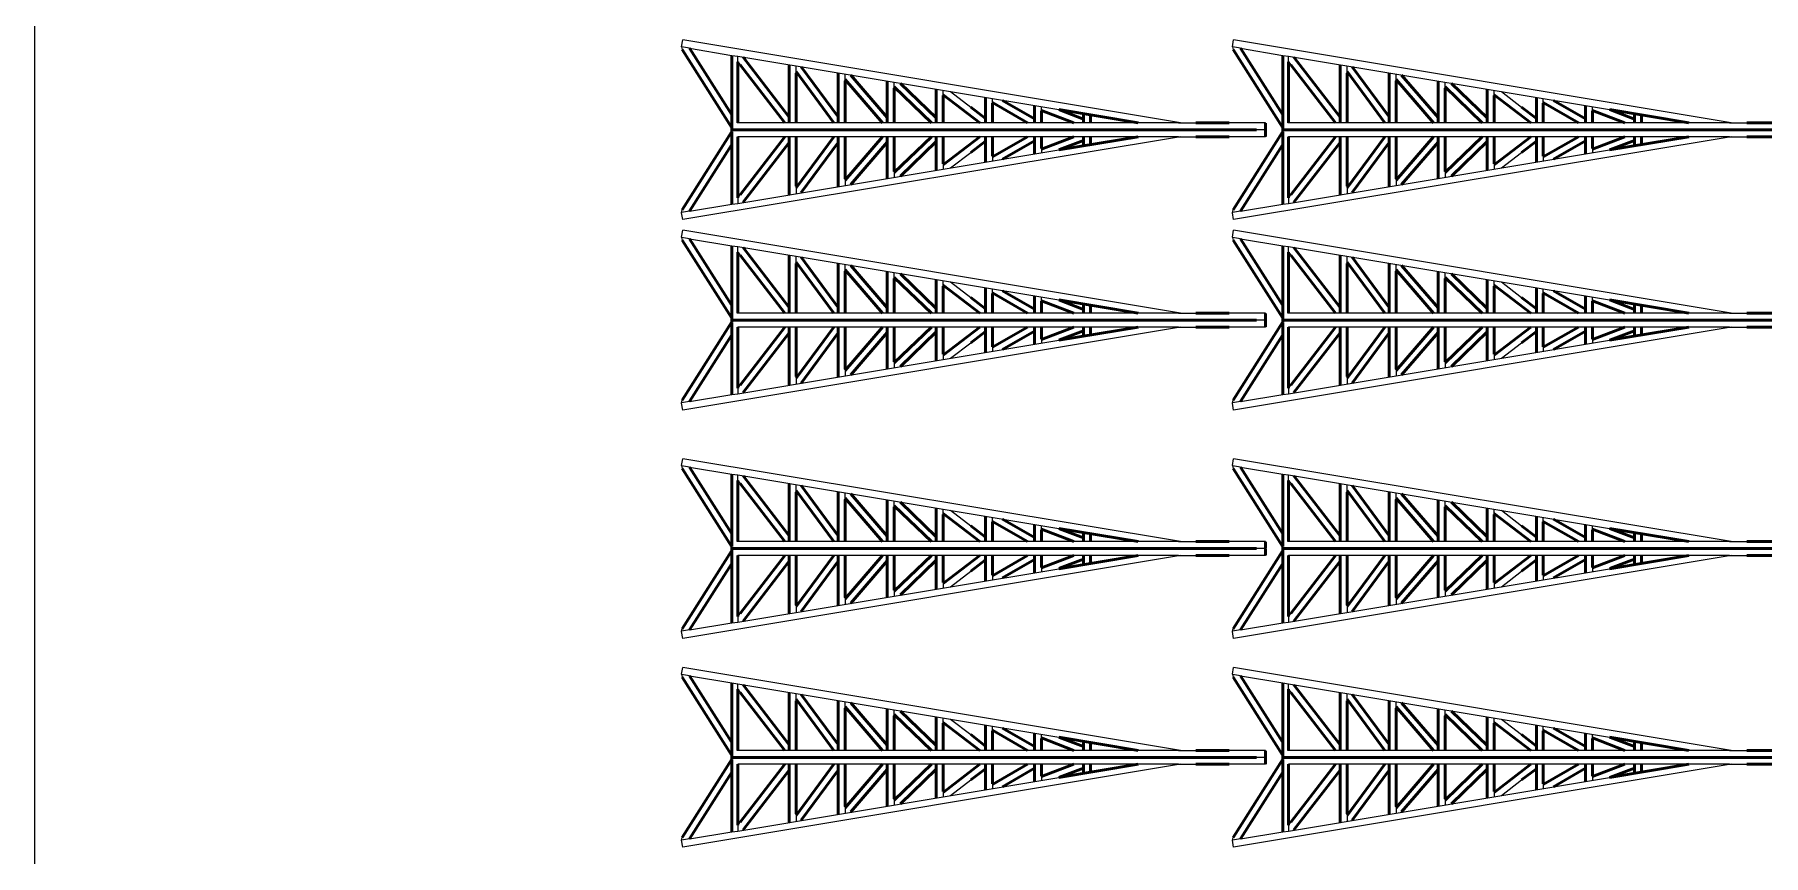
# Model space of a CAD drawing. Header units: centimetres. Extents: x 101 to 201, y 97 to 167.
# Drawn here: x 100.86 to 117.9, y 124.61 to 132.7 of the extents above; entities that cross this region are included whole.
import ezdxf

# ---------------------------------------------------------------- set-up
doc = ezdxf.new("R2010")
doc.units = ezdxf.units.CM
for name, color, linetype in [('corte', 1, 'Continuous'), ('grabado', 5, 'Continuous'), ('modulos alternativos', 10, 'Continuous')]:
    doc.layers.add(name, color=color, linetype=linetype)

msp = doc.modelspace()

# ---------------------------------------------------------------- linework, layer by layer
at = {"layer": 'corte'}
for p, q in [((107.234, 132.585), (107.246, 132.652)), ((107.235, 132.583), (107.235, 132.583)), ((107.235, 132.583), (107.241, 132.556)), ((112.15, 131.835), (107.246, 132.652)), ((112.663, 132.585), (112.675, 132.652)), ((112.664, 132.583), (112.664, 132.583)), ((112.664, 132.583), (112.67, 132.556)), ((117.579, 131.835), (112.675, 132.652)), ((112.15, 131.698), (107.246, 130.88)), ((107.731, 131.784), (107.731, 131.79)), ((107.731, 131.748), (107.731, 131.743)), ((109.216, 131.835), (109.205, 131.835)), ((109.216, 131.698), (109.205, 131.698)), ((109.33, 131.835), (109.327, 131.835)), ((109.33, 131.698), (109.327, 131.698)), ((112.133, 131.835), (112.302, 131.835)), ((112.133, 131.698), (112.302, 131.698)), ((112.988, 131.835), (112.631, 131.835)), ((112.988, 131.698), (112.631, 131.698)), ((117.579, 131.698), (112.675, 130.88)), ((112.988, 131.766), (112.9, 131.766)), ((112.988, 131.832), (112.988, 131.835)), ((112.988, 131.769), (112.988, 131.764)), ((112.988, 131.701), (112.988, 131.698)), ((113.16, 131.784), (113.16, 131.79)), ((113.16, 131.748), (113.16, 131.743)), ((114.645, 131.835), (114.634, 131.835)), ((114.645, 131.698), (114.634, 131.698)), ((114.759, 131.835), (114.756, 131.835)), ((114.759, 131.698), (114.756, 131.698)), ((117.562, 131.835), (117.731, 131.835)), ((117.562, 131.698), (117.731, 131.698)), ((107.246, 130.88), (107.234, 130.948)), ((107.235, 130.95), (107.241, 130.977)), ((107.235, 130.95), (107.235, 130.95)), ((112.675, 130.88), (112.663, 130.948)), ((112.664, 130.95), (112.67, 130.977)), ((112.664, 130.95), (112.664, 130.95)), ((107.234, 130.707), (107.246, 130.775)), ((107.235, 130.705), (107.235, 130.705)), ((107.235, 130.705), (107.241, 130.679)), ((112.15, 129.958), (107.246, 130.775)), ((112.663, 130.707), (112.675, 130.775)), ((112.664, 130.705), (112.664, 130.705)), ((112.664, 130.705), (112.67, 130.679)), ((117.579, 129.958), (112.675, 130.775)), ((112.15, 129.821), (107.246, 129.003)), ((107.731, 129.907), (107.731, 129.912)), ((107.731, 129.871), (107.731, 129.866)), ((109.216, 129.958), (109.205, 129.958)), ((109.216, 129.821), (109.205, 129.821)), ((109.33, 129.958), (109.327, 129.958)), ((109.33, 129.821), (109.327, 129.821)), ((112.133, 129.958), (112.302, 129.958)), ((112.133, 129.821), (112.302, 129.821)), ((112.988, 129.958), (112.631, 129.958)), ((112.988, 129.821), (112.631, 129.821)), ((117.579, 129.821), (112.675, 129.003)), ((112.988, 129.889), (112.9, 129.889)), ((112.988, 129.955), (112.988, 129.958)), ((112.988, 129.892), (112.988, 129.886)), ((112.988, 129.823), (112.988, 129.821)), ((113.16, 129.907), (113.16, 129.912)), ((113.16, 129.871), (113.16, 129.866)), ((114.645, 129.958), (114.634, 129.958)), ((114.645, 129.821), (114.634, 129.821)), ((114.759, 129.958), (114.756, 129.958)), ((114.759, 129.821), (114.756, 129.821)), ((117.562, 129.958), (117.731, 129.958)), ((117.562, 129.821), (117.731, 129.821)), ((107.234, 129.071), (107.241, 129.099)), ((107.246, 129.003), (107.234, 129.071)), ((107.235, 129.073), (107.235, 129.073)), ((112.663, 129.071), (112.67, 129.099)), ((112.675, 129.003), (112.663, 129.071)), ((112.664, 129.073), (112.664, 129.073)), ((107.234, 128.455), (107.246, 128.523)), ((107.234, 128.455), (107.241, 128.427)), ((112.15, 127.706), (107.246, 128.523)), ((112.663, 128.455), (112.675, 128.523)), ((112.663, 128.455), (112.67, 128.427)), ((117.579, 127.706), (112.675, 128.523)), ((107.235, 128.453), (107.235, 128.453)), ((112.664, 128.453), (112.664, 128.453)), ((107.731, 127.655), (107.731, 127.66)), ((107.731, 127.619), (107.731, 127.614)), ((109.216, 127.706), (109.205, 127.706)), ((109.33, 127.706), (109.327, 127.706)), ((112.133, 127.706), (112.302, 127.706)), ((112.988, 127.706), (112.631, 127.706)), ((112.988, 127.637), (112.9, 127.637)), ((112.988, 127.703), (112.988, 127.706)), ((112.988, 127.64), (112.988, 127.634)), ((113.16, 127.655), (113.16, 127.66)), ((113.16, 127.619), (113.16, 127.614)), ((114.645, 127.706), (114.634, 127.706)), ((114.759, 127.706), (114.756, 127.706)), ((117.562, 127.706), (117.731, 127.706)), ((112.15, 127.569), (107.246, 126.751)), ((109.216, 127.569), (109.205, 127.569)), ((109.33, 127.569), (109.327, 127.569)), ((112.133, 127.569), (112.302, 127.569)), ((112.988, 127.569), (112.631, 127.569)), ((117.579, 127.569), (112.675, 126.751)), ((112.988, 127.571), (112.988, 127.569)), ((114.645, 127.569), (114.634, 127.569)), ((114.759, 127.569), (114.756, 127.569)), ((117.562, 127.569), (117.731, 127.569)), ((107.246, 126.751), (107.234, 126.819)), ((107.235, 126.821), (107.241, 126.847)), ((107.235, 126.821), (107.235, 126.821)), ((112.675, 126.751), (112.663, 126.819)), ((112.664, 126.821), (112.67, 126.847)), ((112.664, 126.821), (112.664, 126.821)), ((107.234, 126.397), (107.246, 126.464)), ((112.15, 125.647), (107.246, 126.464)), ((112.663, 126.397), (112.675, 126.464)), ((117.579, 125.647), (112.675, 126.464)), ((107.234, 126.397), (107.241, 126.368)), ((107.235, 126.395), (107.235, 126.394)), ((112.663, 126.397), (112.67, 126.368)), ((112.664, 126.395), (112.664, 126.394)), ((107.731, 125.596), (107.731, 125.601)), ((107.731, 125.56), (107.731, 125.555)), ((109.216, 125.647), (109.205, 125.647)), ((109.33, 125.647), (109.327, 125.647)), ((112.133, 125.647), (112.302, 125.647)), ((112.988, 125.647), (112.631, 125.647)), ((112.988, 125.578), (112.9, 125.578)), ((112.988, 125.644), (112.988, 125.647)), ((112.988, 125.581), (112.988, 125.575)), ((113.16, 125.596), (113.16, 125.601)), ((113.16, 125.56), (113.16, 125.555)), ((114.645, 125.647), (114.634, 125.647)), ((114.759, 125.647), (114.756, 125.647)), ((117.562, 125.647), (117.731, 125.647)), ((112.15, 125.51), (107.246, 124.692)), ((109.216, 125.51), (109.205, 125.51)), ((109.33, 125.51), (109.327, 125.51)), ((112.133, 125.51), (112.302, 125.51)), ((112.988, 125.51), (112.631, 125.51)), ((117.579, 125.51), (112.675, 124.692)), ((112.988, 125.512), (112.988, 125.51)), ((114.645, 125.51), (114.634, 125.51)), ((114.759, 125.51), (114.756, 125.51)), ((117.562, 125.51), (117.731, 125.51)), ((107.246, 124.692), (107.234, 124.76)), ((107.235, 124.762), (107.241, 124.788)), ((107.235, 124.762), (107.235, 124.762)), ((112.675, 124.692), (112.663, 124.76)), ((112.664, 124.762), (112.67, 124.788)), ((112.664, 124.762), (112.664, 124.762))]:
    msp.add_line(p, q, dxfattribs=at)
at = {"layer": 'corte', "lineweight": 50}
for p, q in [((107.241, 132.556), (107.731, 131.784)), ((112.67, 132.556), (113.16, 131.784)), ((107.241, 130.977), (107.731, 131.748)), ((107.731, 131.784), (107.731, 131.748)), ((107.731, 131.766), (112.9, 131.766)), ((112.302, 131.835), (112.631, 131.835)), ((112.302, 131.698), (112.631, 131.698)), ((112.67, 130.977), (113.16, 131.748)), ((112.988, 131.832), (112.988, 131.769)), ((112.988, 131.701), (112.988, 131.764)), ((113.16, 131.784), (113.16, 131.748)), ((113.16, 131.766), (118.329, 131.766)), ((117.731, 131.835), (118.06, 131.835)), ((117.731, 131.698), (118.06, 131.698)), ((107.241, 130.679), (107.731, 129.907)), ((112.67, 130.679), (113.16, 129.907)), ((107.241, 129.099), (107.731, 129.871)), ((107.731, 129.907), (107.731, 129.871)), ((107.731, 129.889), (112.9, 129.889)), ((112.302, 129.958), (112.631, 129.958)), ((112.302, 129.821), (112.631, 129.821)), ((112.67, 129.099), (113.16, 129.871)), ((112.988, 129.823), (112.988, 129.955)), ((113.16, 129.907), (113.16, 129.871)), ((113.16, 129.889), (118.329, 129.889)), ((117.731, 129.958), (118.06, 129.958)), ((117.731, 129.821), (118.06, 129.821)), ((107.241, 128.427), (107.731, 127.655)), ((112.67, 128.427), (113.16, 127.655)), ((107.241, 126.847), (107.731, 127.619)), ((107.731, 127.655), (107.731, 127.619)), ((107.731, 127.637), (112.9, 127.637)), ((112.302, 127.706), (112.631, 127.706)), ((112.67, 126.847), (113.16, 127.619)), ((112.988, 127.703), (112.988, 127.64)), ((112.988, 127.571), (112.988, 127.634)), ((113.16, 127.655), (113.16, 127.619)), ((113.16, 127.637), (118.329, 127.637)), ((117.731, 127.706), (118.06, 127.706)), ((112.302, 127.569), (112.631, 127.569)), ((117.731, 127.569), (118.06, 127.569)), ((107.241, 126.368), (107.731, 125.596)), ((112.67, 126.368), (113.16, 125.596)), ((107.241, 124.788), (107.731, 125.56)), ((107.731, 125.596), (107.731, 125.56)), ((107.731, 125.578), (112.9, 125.578)), ((112.302, 125.647), (112.631, 125.647)), ((112.67, 124.788), (113.16, 125.56)), ((112.988, 125.512), (112.988, 125.644)), ((113.16, 125.596), (113.16, 125.56)), ((113.16, 125.578), (118.329, 125.578)), ((117.731, 125.647), (118.06, 125.647)), ((112.302, 125.51), (112.631, 125.51)), ((117.731, 125.51), (118.06, 125.51))]:
    msp.add_line(p, q, dxfattribs=at)
at = {"layer": 'grabado'}
for p, q in [((107.314, 132.57), (107.235, 132.583)), ((107.314, 132.57), (107.731, 132.5)), ((112.743, 132.57), (112.664, 132.583)), ((112.743, 132.57), (113.16, 132.5)), ((107.731, 132.5), (107.788, 132.492)), ((107.788, 132.437), (107.788, 132.492)), ((107.788, 132.492), (110.951, 131.965)), ((107.788, 132.437), (107.811, 132.407)), ((107.838, 132.484), (107.84, 132.482)), ((108.294, 132.406), (108.294, 132.408)), ((108.363, 132.323), (108.363, 132.397)), ((108.412, 132.388), (108.413, 132.386)), ((113.16, 132.5), (113.217, 132.492)), ((113.217, 132.437), (113.217, 132.492)), ((113.217, 132.492), (116.38, 131.965)), ((113.217, 132.437), (113.24, 132.407)), ((113.267, 132.484), (113.269, 132.482)), ((113.723, 132.406), (113.723, 132.408)), ((113.792, 132.323), (113.792, 132.397)), ((113.841, 132.388), (113.842, 132.386)), ((108.778, 132.325), (108.778, 132.327)), ((108.847, 132.25), (108.847, 132.316)), ((108.899, 132.307), (108.901, 132.305)), ((109.262, 132.245), (109.262, 132.247)), ((109.33, 132.177), (109.33, 132.235)), ((109.39, 132.225), (109.392, 132.223)), ((114.207, 132.325), (114.207, 132.327)), ((114.276, 132.25), (114.276, 132.316)), ((114.328, 132.307), (114.33, 132.305)), ((114.691, 132.245), (114.691, 132.247)), ((114.759, 132.177), (114.759, 132.235)), ((114.819, 132.225), (114.821, 132.223)), ((109.745, 132.164), (109.745, 132.166)), ((109.814, 132.103), (109.814, 132.155)), ((109.885, 132.143), (110.084, 131.99)), ((110.229, 132.084), (110.229, 132.086)), ((110.297, 132.028), (110.297, 132.074)), ((110.394, 132.058), (110.398, 132.055)), ((115.174, 132.164), (115.174, 132.166)), ((115.243, 132.103), (115.243, 132.155)), ((115.314, 132.143), (115.513, 131.99)), ((115.658, 132.084), (115.658, 132.086)), ((115.726, 132.028), (115.726, 132.074)), ((115.823, 132.058), (115.827, 132.055)), ((110.712, 132.003), (110.712, 132.005)), ((110.781, 131.952), (110.781, 131.994)), ((110.951, 131.965), (110.96, 131.962)), ((116.141, 132.003), (116.141, 132.005)), ((116.21, 131.952), (116.21, 131.994)), ((116.38, 131.965), (116.389, 131.962)), ((107.788, 131.832), (107.788, 131.835)), ((109.205, 131.835), (107.788, 131.835)), ((107.788, 131.701), (107.788, 131.698)), ((109.205, 131.698), (107.788, 131.698)), ((112.133, 131.835), (109.216, 131.835)), ((112.133, 131.698), (109.216, 131.698)), ((113.217, 131.832), (113.217, 131.835)), ((114.634, 131.835), (113.217, 131.835)), ((113.217, 131.701), (113.217, 131.698)), ((114.634, 131.698), (113.217, 131.698)), ((117.562, 131.835), (114.645, 131.835)), ((117.562, 131.698), (114.645, 131.698)), ((107.788, 131.04), (110.951, 131.567)), ((109.885, 131.39), (110.084, 131.543)), ((110.712, 131.53), (110.712, 131.528)), ((110.781, 131.58), (110.781, 131.539)), ((110.951, 131.567), (110.96, 131.571)), ((113.217, 131.04), (116.38, 131.567)), ((115.314, 131.39), (115.513, 131.543)), ((116.141, 131.53), (116.141, 131.528)), ((116.21, 131.58), (116.21, 131.539)), ((116.38, 131.567), (116.389, 131.571)), ((109.33, 131.356), (109.33, 131.297)), ((109.745, 131.368), (109.745, 131.366)), ((109.814, 131.43), (109.814, 131.378)), ((110.229, 131.449), (110.229, 131.447)), ((110.297, 131.505), (110.297, 131.459)), ((110.394, 131.475), (110.398, 131.477)), ((114.759, 131.356), (114.759, 131.297)), ((115.174, 131.368), (115.174, 131.366)), ((115.243, 131.43), (115.243, 131.378)), ((115.658, 131.449), (115.658, 131.447)), ((115.726, 131.505), (115.726, 131.459)), ((115.823, 131.475), (115.827, 131.477)), ((108.363, 131.209), (108.363, 131.136)), ((108.778, 131.207), (108.778, 131.205)), ((108.847, 131.282), (108.847, 131.217)), ((108.899, 131.226), (108.901, 131.228)), ((109.262, 131.288), (109.262, 131.286)), ((109.39, 131.307), (109.392, 131.31)), ((113.792, 131.209), (113.792, 131.136)), ((114.207, 131.207), (114.207, 131.205)), ((114.276, 131.282), (114.276, 131.217)), ((114.328, 131.226), (114.33, 131.228)), ((114.691, 131.288), (114.691, 131.286)), ((114.819, 131.307), (114.821, 131.31)), ((107.314, 130.963), (107.731, 131.033)), ((107.731, 131.033), (107.788, 131.04)), ((107.788, 131.096), (107.811, 131.126)), ((107.788, 131.096), (107.788, 131.04)), ((107.838, 131.049), (107.84, 131.051)), ((108.294, 131.127), (108.294, 131.125)), ((108.412, 131.144), (108.413, 131.146)), ((112.743, 130.963), (113.16, 131.033)), ((113.16, 131.033), (113.217, 131.04)), ((113.217, 131.096), (113.24, 131.126)), ((113.217, 131.096), (113.217, 131.04)), ((113.267, 131.049), (113.269, 131.051)), ((113.723, 131.127), (113.723, 131.125)), ((113.841, 131.144), (113.842, 131.146)), ((107.314, 130.963), (107.235, 130.95)), ((112.743, 130.963), (112.664, 130.95)), ((107.314, 130.692), (107.235, 130.705)), ((107.314, 130.692), (107.731, 130.623)), ((112.743, 130.692), (112.664, 130.705)), ((112.743, 130.692), (113.16, 130.623)), ((107.731, 130.623), (107.788, 130.615)), ((107.788, 130.559), (107.788, 130.615)), ((107.788, 130.615), (110.951, 130.088)), ((107.788, 130.559), (107.811, 130.53)), ((107.838, 130.607), (107.84, 130.605)), ((108.294, 130.529), (108.294, 130.531)), ((108.363, 130.446), (108.363, 130.519)), ((108.412, 130.511), (108.413, 130.509)), ((113.16, 130.623), (113.217, 130.615)), ((113.217, 130.559), (113.217, 130.615)), ((113.217, 130.615), (116.38, 130.088)), ((113.217, 130.559), (113.24, 130.53)), ((113.267, 130.607), (113.269, 130.605)), ((113.723, 130.529), (113.723, 130.531)), ((113.792, 130.446), (113.792, 130.519)), ((113.841, 130.511), (113.842, 130.509)), ((108.778, 130.448), (108.778, 130.45)), ((108.847, 130.373), (108.847, 130.439)), ((108.899, 130.43), (108.901, 130.428)), ((109.262, 130.368), (109.262, 130.37)), ((109.33, 130.299), (109.33, 130.358)), ((109.39, 130.348), (109.392, 130.346)), ((114.207, 130.448), (114.207, 130.45)), ((114.276, 130.373), (114.276, 130.439)), ((114.328, 130.43), (114.33, 130.428)), ((114.691, 130.368), (114.691, 130.37)), ((114.759, 130.299), (114.759, 130.358)), ((114.819, 130.348), (114.821, 130.346)), ((109.745, 130.287), (109.745, 130.289)), ((109.814, 130.225), (109.814, 130.278)), ((109.885, 130.266), (110.084, 130.113)), ((110.229, 130.206), (110.229, 130.208)), ((110.297, 130.151), (110.297, 130.197)), ((110.394, 130.181), (110.398, 130.178)), ((115.174, 130.287), (115.174, 130.289)), ((115.243, 130.225), (115.243, 130.278)), ((115.314, 130.266), (115.513, 130.113)), ((115.658, 130.206), (115.658, 130.208)), ((115.726, 130.151), (115.726, 130.197)), ((115.823, 130.181), (115.827, 130.178)), ((110.712, 130.126), (110.712, 130.128)), ((110.781, 130.075), (110.781, 130.116)), ((110.951, 130.088), (110.96, 130.085)), ((116.141, 130.126), (116.141, 130.128)), ((116.21, 130.075), (116.21, 130.116)), ((116.38, 130.088), (116.389, 130.085)), ((107.788, 129.955), (107.788, 129.958)), ((109.205, 129.958), (107.788, 129.958)), ((107.788, 129.823), (107.788, 129.821)), ((109.205, 129.821), (107.788, 129.821)), ((112.133, 129.958), (109.216, 129.958)), ((112.133, 129.821), (109.216, 129.821)), ((113.217, 129.955), (113.217, 129.958)), ((114.634, 129.958), (113.217, 129.958)), ((113.217, 129.823), (113.217, 129.821)), ((114.634, 129.821), (113.217, 129.821)), ((117.562, 129.958), (114.645, 129.958)), ((117.562, 129.821), (114.645, 129.821)), ((107.788, 129.163), (110.951, 129.69)), ((109.885, 129.513), (110.084, 129.665)), ((110.712, 129.652), (110.712, 129.65)), ((110.781, 129.703), (110.781, 129.662)), ((110.951, 129.69), (110.96, 129.694)), ((113.217, 129.163), (116.38, 129.69)), ((115.314, 129.513), (115.513, 129.665)), ((116.141, 129.652), (116.141, 129.65)), ((116.21, 129.703), (116.21, 129.662)), ((116.38, 129.69), (116.389, 129.694)), ((109.33, 129.479), (109.33, 129.42)), ((109.745, 129.491), (109.745, 129.489)), ((109.814, 129.553), (109.814, 129.501)), ((110.229, 129.572), (110.229, 129.57)), ((110.297, 129.627), (110.297, 129.581)), ((110.394, 129.597), (110.398, 129.6)), ((114.759, 129.479), (114.759, 129.42)), ((115.174, 129.491), (115.174, 129.489)), ((115.243, 129.553), (115.243, 129.501)), ((115.658, 129.572), (115.658, 129.57)), ((115.726, 129.627), (115.726, 129.581)), ((115.823, 129.597), (115.827, 129.6)), ((108.363, 129.332), (108.363, 129.259)), ((108.778, 129.33), (108.778, 129.328)), ((108.847, 129.405), (108.847, 129.339)), ((108.899, 129.348), (108.901, 129.351)), ((109.262, 129.411), (109.262, 129.409)), ((109.39, 129.43), (109.392, 129.432)), ((113.792, 129.332), (113.792, 129.259)), ((114.207, 129.33), (114.207, 129.328)), ((114.276, 129.405), (114.276, 129.339)), ((114.328, 129.348), (114.33, 129.351)), ((114.691, 129.411), (114.691, 129.409)), ((114.819, 129.43), (114.821, 129.432)), ((107.314, 129.086), (107.731, 129.155)), ((107.731, 129.155), (107.788, 129.163)), ((107.788, 129.219), (107.811, 129.248)), ((107.788, 129.219), (107.788, 129.163)), ((107.838, 129.171), (107.84, 129.174)), ((108.294, 129.249), (108.294, 129.247)), ((108.412, 129.267), (108.413, 129.269)), ((112.743, 129.086), (113.16, 129.155)), ((113.16, 129.155), (113.217, 129.163)), ((113.217, 129.219), (113.24, 129.248)), ((113.217, 129.219), (113.217, 129.163)), ((113.267, 129.171), (113.269, 129.174)), ((113.723, 129.249), (113.723, 129.247)), ((113.841, 129.267), (113.842, 129.269)), ((107.314, 129.086), (107.235, 129.073)), ((112.743, 129.086), (112.664, 129.073)), ((107.314, 128.44), (107.235, 128.453)), ((107.314, 128.44), (107.731, 128.371)), ((107.731, 128.371), (107.788, 128.363)), ((107.788, 128.307), (107.788, 128.363)), ((107.788, 128.363), (110.951, 127.836)), ((107.788, 128.307), (107.811, 128.278)), ((107.838, 128.355), (107.84, 128.353)), ((112.743, 128.44), (112.664, 128.453)), ((112.743, 128.44), (113.16, 128.371)), ((113.16, 128.371), (113.217, 128.363)), ((113.217, 128.307), (113.217, 128.363)), ((113.217, 128.363), (116.38, 127.836)), ((113.217, 128.307), (113.24, 128.278)), ((113.267, 128.355), (113.269, 128.353)), ((108.294, 128.277), (108.294, 128.279)), ((108.363, 128.194), (108.363, 128.267)), ((108.412, 128.259), (108.413, 128.257)), ((108.778, 128.196), (108.778, 128.198)), ((108.847, 128.121), (108.847, 128.187)), ((108.899, 128.178), (108.901, 128.176)), ((109.262, 128.116), (109.262, 128.118)), ((113.723, 128.277), (113.723, 128.279)), ((113.792, 128.194), (113.792, 128.267)), ((113.841, 128.259), (113.842, 128.257)), ((114.207, 128.196), (114.207, 128.198)), ((114.276, 128.121), (114.276, 128.187)), ((114.328, 128.178), (114.33, 128.176)), ((114.691, 128.116), (114.691, 128.118)), ((109.33, 128.047), (109.33, 128.106)), ((109.39, 128.096), (109.392, 128.094)), ((109.745, 128.035), (109.745, 128.037)), ((109.814, 127.973), (109.814, 128.025)), ((109.885, 128.014), (110.084, 127.861)), ((110.229, 127.954), (110.229, 127.956)), ((110.297, 127.899), (110.297, 127.945)), ((114.759, 128.047), (114.759, 128.106)), ((114.819, 128.096), (114.821, 128.094)), ((115.174, 128.035), (115.174, 128.037)), ((115.243, 127.973), (115.243, 128.025)), ((115.314, 128.014), (115.513, 127.861)), ((115.658, 127.954), (115.658, 127.956)), ((115.726, 127.899), (115.726, 127.945)), ((110.394, 127.929), (110.398, 127.926)), ((110.712, 127.874), (110.712, 127.876)), ((110.781, 127.823), (110.781, 127.864)), ((110.951, 127.836), (110.96, 127.833)), ((115.823, 127.929), (115.827, 127.926)), ((116.141, 127.874), (116.141, 127.876)), ((116.21, 127.823), (116.21, 127.864)), ((116.38, 127.836), (116.389, 127.833)), ((107.788, 127.703), (107.788, 127.706)), ((109.205, 127.706), (107.788, 127.706)), ((112.133, 127.706), (109.216, 127.706)), ((113.217, 127.703), (113.217, 127.706)), ((114.634, 127.706), (113.217, 127.706)), ((117.562, 127.706), (114.645, 127.706)), ((107.788, 127.571), (107.788, 127.569)), ((109.205, 127.569), (107.788, 127.569)), ((107.788, 126.911), (110.951, 127.438)), ((112.133, 127.569), (109.216, 127.569)), ((110.781, 127.451), (110.781, 127.41)), ((110.951, 127.438), (110.96, 127.442)), ((113.217, 127.571), (113.217, 127.569)), ((114.634, 127.569), (113.217, 127.569)), ((113.217, 126.911), (116.38, 127.438)), ((117.562, 127.569), (114.645, 127.569)), ((116.21, 127.451), (116.21, 127.41)), ((116.38, 127.438), (116.389, 127.442)), ((109.814, 127.301), (109.814, 127.249)), ((109.885, 127.261), (110.084, 127.413)), ((110.229, 127.32), (110.229, 127.318)), ((110.297, 127.375), (110.297, 127.329)), ((110.394, 127.345), (110.398, 127.348)), ((110.712, 127.4), (110.712, 127.398)), ((115.243, 127.301), (115.243, 127.249)), ((115.314, 127.261), (115.513, 127.413)), ((115.658, 127.32), (115.658, 127.318)), ((115.726, 127.375), (115.726, 127.329)), ((115.823, 127.345), (115.827, 127.348)), ((116.141, 127.4), (116.141, 127.398)), ((108.847, 127.153), (108.847, 127.087)), ((108.899, 127.096), (108.901, 127.099)), ((109.262, 127.159), (109.262, 127.157)), ((109.33, 127.227), (109.33, 127.168)), ((109.39, 127.178), (109.392, 127.18)), ((109.745, 127.239), (109.745, 127.237)), ((114.276, 127.153), (114.276, 127.087)), ((114.328, 127.096), (114.33, 127.099)), ((114.691, 127.159), (114.691, 127.157)), ((114.759, 127.227), (114.759, 127.168)), ((114.819, 127.178), (114.821, 127.18)), ((115.174, 127.239), (115.174, 127.237)), ((107.788, 126.967), (107.811, 126.996)), ((107.788, 126.967), (107.788, 126.911)), ((108.294, 126.997), (108.294, 126.995)), ((108.363, 127.08), (108.363, 127.007)), ((108.412, 127.015), (108.413, 127.017)), ((108.778, 127.078), (108.778, 127.076)), ((113.217, 126.967), (113.24, 126.996)), ((113.217, 126.967), (113.217, 126.911)), ((113.723, 126.997), (113.723, 126.995)), ((113.792, 127.08), (113.792, 127.007)), ((113.841, 127.015), (113.842, 127.017)), ((114.207, 127.078), (114.207, 127.076)), ((107.314, 126.834), (107.235, 126.821)), ((107.314, 126.834), (107.731, 126.903)), ((107.731, 126.903), (107.788, 126.911)), ((107.838, 126.919), (107.84, 126.922)), ((112.743, 126.834), (112.664, 126.821)), ((112.743, 126.834), (113.16, 126.903)), ((113.16, 126.903), (113.217, 126.911)), ((113.267, 126.919), (113.269, 126.922)), ((107.314, 126.381), (107.235, 126.394)), ((107.314, 126.381), (107.731, 126.312)), ((107.731, 126.312), (107.788, 126.304)), ((107.788, 126.249), (107.788, 126.304)), ((107.788, 126.304), (110.951, 125.777)), ((107.788, 126.249), (107.811, 126.219)), ((107.838, 126.296), (107.84, 126.294)), ((112.743, 126.381), (112.664, 126.394)), ((112.743, 126.381), (113.16, 126.312)), ((113.16, 126.312), (113.217, 126.304)), ((113.217, 126.249), (113.217, 126.304)), ((113.217, 126.304), (116.38, 125.777)), ((113.217, 126.249), (113.24, 126.219)), ((113.267, 126.296), (113.269, 126.294)), ((108.294, 126.218), (108.294, 126.22)), ((108.363, 126.135), (108.363, 126.208)), ((108.412, 126.2), (108.413, 126.198)), ((108.778, 126.137), (108.778, 126.139)), ((108.847, 126.062), (108.847, 126.128)), ((108.899, 126.119), (108.901, 126.117)), ((113.723, 126.218), (113.723, 126.22)), ((113.792, 126.135), (113.792, 126.208)), ((113.841, 126.2), (113.842, 126.198)), ((114.207, 126.137), (114.207, 126.139)), ((114.276, 126.062), (114.276, 126.128)), ((114.328, 126.119), (114.33, 126.117)), ((109.262, 126.057), (109.262, 126.059)), ((109.33, 125.989), (109.33, 126.047)), ((109.39, 126.037), (109.392, 126.035)), ((109.745, 125.976), (109.745, 125.978)), ((109.814, 125.915), (109.814, 125.967)), ((109.885, 125.955), (110.084, 125.802)), ((114.691, 126.057), (114.691, 126.059)), ((114.759, 125.989), (114.759, 126.047)), ((114.819, 126.037), (114.821, 126.035)), ((115.174, 125.976), (115.174, 125.978)), ((115.243, 125.915), (115.243, 125.967)), ((115.314, 125.955), (115.513, 125.802)), ((110.229, 125.896), (110.229, 125.897)), ((110.297, 125.84), (110.297, 125.886)), ((110.394, 125.87), (110.398, 125.867)), ((110.712, 125.815), (110.712, 125.817)), ((110.781, 125.764), (110.781, 125.805)), ((110.951, 125.777), (110.96, 125.774)), ((115.658, 125.896), (115.658, 125.897)), ((115.726, 125.84), (115.726, 125.886)), ((115.823, 125.87), (115.827, 125.867)), ((116.141, 125.815), (116.141, 125.817)), ((116.21, 125.764), (116.21, 125.805)), ((116.38, 125.777), (116.389, 125.774)), ((107.788, 125.644), (107.788, 125.647)), ((109.205, 125.647), (107.788, 125.647)), ((112.133, 125.647), (109.216, 125.647)), ((113.217, 125.644), (113.217, 125.647)), ((114.634, 125.647), (113.217, 125.647)), ((117.562, 125.647), (114.645, 125.647)), ((107.788, 125.512), (107.788, 125.51)), ((109.205, 125.51), (107.788, 125.51)), ((112.133, 125.51), (109.216, 125.51)), ((110.781, 125.392), (110.781, 125.351)), ((113.217, 125.512), (113.217, 125.51)), ((114.634, 125.51), (113.217, 125.51)), ((117.562, 125.51), (114.645, 125.51)), ((116.21, 125.392), (116.21, 125.351)), ((107.788, 124.852), (110.951, 125.379)), ((109.814, 125.242), (109.814, 125.19)), ((109.885, 125.202), (110.084, 125.355)), ((110.229, 125.261), (110.229, 125.259)), ((110.297, 125.317), (110.297, 125.27)), ((110.394, 125.286), (110.398, 125.289)), ((110.712, 125.341), (110.712, 125.34)), ((110.951, 125.379), (110.96, 125.383)), ((113.217, 124.852), (116.38, 125.379)), ((115.243, 125.242), (115.243, 125.19)), ((115.314, 125.202), (115.513, 125.355)), ((115.658, 125.261), (115.658, 125.259)), ((115.726, 125.317), (115.726, 125.27)), ((115.823, 125.286), (115.827, 125.289)), ((116.141, 125.341), (116.141, 125.34)), ((116.38, 125.379), (116.389, 125.383)), ((108.847, 125.094), (108.847, 125.029)), ((109.262, 125.1), (109.262, 125.098)), ((109.33, 125.168), (109.33, 125.109)), ((109.39, 125.119), (109.392, 125.121)), ((109.745, 125.18), (109.745, 125.178)), ((114.276, 125.094), (114.276, 125.029)), ((114.691, 125.1), (114.691, 125.098)), ((114.759, 125.168), (114.759, 125.109)), ((114.819, 125.119), (114.821, 125.121)), ((115.174, 125.18), (115.174, 125.178)), ((107.788, 124.908), (107.811, 124.938)), ((107.788, 124.908), (107.788, 124.852)), ((108.294, 124.939), (108.294, 124.937)), ((108.363, 125.021), (108.363, 124.948)), ((108.412, 124.956), (108.413, 124.958)), ((108.778, 125.019), (108.778, 125.017)), ((108.899, 125.037), (108.901, 125.04)), ((113.217, 124.908), (113.24, 124.938)), ((113.217, 124.908), (113.217, 124.852)), ((113.723, 124.939), (113.723, 124.937)), ((113.792, 125.021), (113.792, 124.948)), ((113.841, 124.956), (113.842, 124.958)), ((114.207, 125.019), (114.207, 125.017)), ((114.328, 125.037), (114.33, 125.04)), ((107.314, 124.775), (107.235, 124.762)), ((107.314, 124.775), (107.731, 124.845)), ((107.731, 124.845), (107.788, 124.852)), ((107.838, 124.861), (107.84, 124.863)), ((112.743, 124.775), (112.664, 124.762)), ((112.743, 124.775), (113.16, 124.845)), ((113.16, 124.845), (113.217, 124.852)), ((113.267, 124.861), (113.269, 124.863))]:
    msp.add_line(p, q, dxfattribs=at)
at = {"layer": 'grabado', "lineweight": 50}
for p, q in [((107.314, 132.57), (107.731, 131.912)), ((112.743, 132.57), (113.16, 131.912)), ((107.731, 131.79), (107.731, 132.5)), ((107.788, 131.835), (107.788, 132.437)), ((107.811, 132.407), (108.251, 131.835)), ((107.84, 132.482), (108.294, 131.891)), ((108.294, 132.406), (108.294, 131.835)), ((108.413, 132.386), (108.778, 131.893)), ((113.16, 131.79), (113.16, 132.5)), ((113.217, 131.835), (113.217, 132.437)), ((113.24, 132.407), (113.68, 131.835)), ((113.269, 132.482), (113.723, 131.891)), ((113.723, 132.406), (113.723, 131.835)), ((113.842, 132.386), (114.207, 131.893)), ((108.363, 132.339), (108.735, 131.835)), ((108.363, 131.835), (108.363, 132.323)), ((108.778, 132.325), (108.778, 131.835)), ((108.847, 132.263), (109.216, 131.835)), ((108.847, 131.835), (108.847, 132.25)), ((108.901, 132.305), (109.262, 131.887)), ((109.262, 132.245), (109.262, 131.835)), ((109.392, 132.223), (109.745, 131.883)), ((113.792, 132.339), (114.164, 131.835)), ((113.792, 131.835), (113.792, 132.323)), ((114.207, 132.325), (114.207, 131.835)), ((114.276, 132.263), (114.645, 131.835)), ((114.276, 131.835), (114.276, 132.25)), ((114.33, 132.305), (114.691, 131.887)), ((114.691, 132.245), (114.691, 131.835)), ((114.821, 132.223), (115.174, 131.883)), ((109.33, 132.188), (109.696, 131.835)), ((109.33, 131.835), (109.33, 132.177)), ((109.745, 132.164), (109.745, 131.835)), ((109.814, 132.111), (110.173, 131.835)), ((109.814, 131.835), (109.814, 132.103)), ((110.229, 132.084), (110.229, 131.835)), ((110.297, 132.035), (110.644, 131.835)), ((110.398, 132.055), (110.712, 131.874)), ((114.759, 132.188), (115.125, 131.835)), ((114.759, 131.835), (114.759, 132.177)), ((115.174, 132.164), (115.174, 131.835)), ((115.243, 132.111), (115.602, 131.835)), ((115.243, 131.835), (115.243, 132.103)), ((115.658, 132.084), (115.658, 131.835)), ((115.726, 132.035), (116.073, 131.835)), ((115.827, 132.055), (116.141, 131.874)), ((110.084, 131.99), (110.229, 131.878)), ((110.297, 131.835), (110.297, 132.028)), ((110.712, 132.003), (110.712, 131.835)), ((110.781, 131.957), (111.1, 131.835)), ((110.781, 131.835), (110.781, 131.952)), ((110.951, 131.965), (111.733, 131.835)), ((110.96, 131.962), (111.196, 131.872)), ((111.196, 131.924), (111.196, 131.835)), ((111.264, 131.835), (111.264, 131.913)), ((115.513, 131.99), (115.658, 131.878)), ((115.726, 131.835), (115.726, 132.028)), ((116.141, 132.003), (116.141, 131.835)), ((116.21, 131.957), (116.529, 131.835)), ((116.21, 131.835), (116.21, 131.952)), ((116.38, 131.965), (117.162, 131.835)), ((116.389, 131.962), (116.625, 131.872)), ((116.625, 131.924), (116.625, 131.835)), ((116.693, 131.835), (116.693, 131.913)), ((107.731, 131.743), (107.731, 131.033)), ((107.788, 131.698), (107.788, 131.096)), ((107.811, 131.126), (108.251, 131.698)), ((108.294, 131.698), (108.294, 131.127)), ((108.363, 131.698), (108.363, 131.209)), ((108.363, 131.194), (108.735, 131.698)), ((108.778, 131.698), (108.778, 131.207)), ((108.847, 131.698), (108.847, 131.282)), ((108.847, 131.269), (109.216, 131.698)), ((109.262, 131.698), (109.262, 131.288)), ((109.33, 131.698), (109.33, 131.356)), ((109.33, 131.345), (109.696, 131.698)), ((109.745, 131.698), (109.745, 131.368)), ((109.814, 131.698), (109.814, 131.43)), ((109.814, 131.421), (110.173, 131.698)), ((110.229, 131.698), (110.229, 131.449)), ((110.297, 131.498), (110.644, 131.698)), ((110.297, 131.698), (110.297, 131.505)), ((110.712, 131.698), (110.712, 131.53)), ((110.781, 131.698), (110.781, 131.58)), ((110.781, 131.576), (111.1, 131.698)), ((110.951, 131.567), (111.733, 131.698)), ((111.196, 131.698), (111.196, 131.608)), ((111.264, 131.698), (111.264, 131.62)), ((113.16, 131.743), (113.16, 131.033)), ((113.217, 131.698), (113.217, 131.096)), ((113.24, 131.126), (113.68, 131.698)), ((113.723, 131.698), (113.723, 131.127)), ((113.792, 131.698), (113.792, 131.209)), ((113.792, 131.194), (114.164, 131.698)), ((114.207, 131.698), (114.207, 131.207)), ((114.276, 131.698), (114.276, 131.282)), ((114.276, 131.269), (114.645, 131.698)), ((114.691, 131.698), (114.691, 131.288)), ((114.759, 131.698), (114.759, 131.356)), ((114.759, 131.345), (115.125, 131.698)), ((115.174, 131.698), (115.174, 131.368)), ((115.243, 131.698), (115.243, 131.43)), ((115.243, 131.421), (115.602, 131.698)), ((115.658, 131.698), (115.658, 131.449)), ((115.726, 131.498), (116.073, 131.698)), ((115.726, 131.698), (115.726, 131.505)), ((116.141, 131.698), (116.141, 131.53)), ((116.21, 131.698), (116.21, 131.58)), ((116.21, 131.576), (116.529, 131.698)), ((116.38, 131.567), (117.162, 131.698)), ((116.625, 131.698), (116.625, 131.608)), ((116.693, 131.698), (116.693, 131.62)), ((107.314, 130.963), (107.731, 131.62)), ((107.84, 131.051), (108.294, 131.642)), ((108.413, 131.146), (108.778, 131.64)), ((108.901, 131.228), (109.262, 131.645)), ((109.392, 131.31), (109.745, 131.65)), ((110.084, 131.543), (110.229, 131.654)), ((110.398, 131.477), (110.712, 131.658)), ((110.96, 131.571), (111.196, 131.661)), ((112.743, 130.963), (113.16, 131.62)), ((113.269, 131.051), (113.723, 131.642)), ((113.842, 131.146), (114.207, 131.64)), ((114.33, 131.228), (114.691, 131.645)), ((114.821, 131.31), (115.174, 131.65)), ((115.513, 131.543), (115.658, 131.654)), ((115.827, 131.477), (116.141, 131.658)), ((116.389, 131.571), (116.625, 131.661)), ((107.314, 130.692), (107.731, 130.035)), ((112.743, 130.692), (113.16, 130.035)), ((107.731, 129.912), (107.731, 130.623)), ((107.788, 129.958), (107.788, 130.559)), ((107.811, 130.53), (108.251, 129.958)), ((107.84, 130.605), (108.294, 130.014)), ((108.294, 130.529), (108.294, 129.958)), ((108.413, 130.509), (108.778, 130.015)), ((113.16, 129.912), (113.16, 130.623)), ((113.217, 129.958), (113.217, 130.559)), ((113.24, 130.53), (113.68, 129.958)), ((113.269, 130.605), (113.723, 130.014)), ((113.723, 130.529), (113.723, 129.958)), ((113.842, 130.509), (114.207, 130.015)), ((108.363, 130.462), (108.735, 129.958)), ((108.363, 129.958), (108.363, 130.446)), ((108.778, 130.448), (108.778, 129.958)), ((108.847, 130.386), (109.216, 129.958)), ((108.847, 129.958), (108.847, 130.373)), ((108.901, 130.428), (109.262, 130.01)), ((109.262, 130.368), (109.262, 129.958)), ((109.392, 130.346), (109.745, 130.005)), ((113.792, 130.462), (114.164, 129.958)), ((113.792, 129.958), (113.792, 130.446)), ((114.207, 130.448), (114.207, 129.958)), ((114.276, 130.386), (114.645, 129.958)), ((114.276, 129.958), (114.276, 130.373)), ((114.33, 130.428), (114.691, 130.01)), ((114.691, 130.368), (114.691, 129.958)), ((114.821, 130.346), (115.174, 130.005)), ((109.33, 130.31), (109.696, 129.958)), ((109.33, 129.958), (109.33, 130.299)), ((109.745, 130.287), (109.745, 129.958)), ((109.814, 130.234), (110.173, 129.958)), ((109.814, 129.958), (109.814, 130.225)), ((110.229, 130.206), (110.229, 129.958)), ((110.398, 130.178), (110.712, 129.997)), ((114.759, 130.31), (115.125, 129.958)), ((114.759, 129.958), (114.759, 130.299)), ((115.174, 130.287), (115.174, 129.958)), ((115.243, 130.234), (115.602, 129.958)), ((115.243, 129.958), (115.243, 130.225)), ((115.658, 130.206), (115.658, 129.958)), ((115.827, 130.178), (116.141, 129.997)), ((110.084, 130.113), (110.229, 130.001)), ((110.297, 130.157), (110.644, 129.958)), ((110.297, 129.958), (110.297, 130.151)), ((110.712, 130.126), (110.712, 129.958)), ((110.781, 130.08), (111.1, 129.958)), ((110.781, 129.958), (110.781, 130.075)), ((110.951, 130.088), (111.733, 129.958)), ((110.96, 130.085), (111.196, 129.994)), ((111.196, 130.047), (111.196, 129.958)), ((111.264, 129.958), (111.264, 130.036)), ((115.513, 130.113), (115.658, 130.001)), ((115.726, 130.157), (116.073, 129.958)), ((115.726, 129.958), (115.726, 130.151)), ((116.141, 130.126), (116.141, 129.958)), ((116.21, 130.08), (116.529, 129.958)), ((116.21, 129.958), (116.21, 130.075)), ((116.38, 130.088), (117.162, 129.958)), ((116.389, 130.085), (116.625, 129.994)), ((116.625, 130.047), (116.625, 129.958)), ((116.693, 129.958), (116.693, 130.036)), ((107.731, 129.866), (107.731, 129.155)), ((107.788, 129.821), (107.788, 129.219)), ((107.811, 129.248), (108.251, 129.821)), ((108.294, 129.821), (108.294, 129.249)), ((108.363, 129.821), (108.363, 129.332)), ((108.363, 129.317), (108.735, 129.821)), ((108.778, 129.821), (108.778, 129.33)), ((108.847, 129.821), (108.847, 129.405)), ((108.847, 129.392), (109.216, 129.821)), ((109.262, 129.821), (109.262, 129.411)), ((109.33, 129.821), (109.33, 129.479)), ((109.33, 129.468), (109.696, 129.821)), ((109.745, 129.821), (109.745, 129.491)), ((109.814, 129.821), (109.814, 129.553)), ((109.814, 129.544), (110.173, 129.821)), ((110.229, 129.821), (110.229, 129.572)), ((110.297, 129.621), (110.644, 129.821)), ((110.297, 129.821), (110.297, 129.627)), ((110.712, 129.821), (110.712, 129.652)), ((110.781, 129.821), (110.781, 129.703)), ((110.781, 129.699), (111.1, 129.821)), ((110.951, 129.69), (111.733, 129.821)), ((111.196, 129.821), (111.196, 129.731)), ((111.264, 129.821), (111.264, 129.742)), ((113.16, 129.866), (113.16, 129.155)), ((113.217, 129.821), (113.217, 129.219)), ((113.24, 129.248), (113.68, 129.821)), ((113.723, 129.821), (113.723, 129.249)), ((113.792, 129.821), (113.792, 129.332)), ((113.792, 129.317), (114.164, 129.821)), ((114.207, 129.821), (114.207, 129.33)), ((114.276, 129.821), (114.276, 129.405)), ((114.276, 129.392), (114.645, 129.821)), ((114.691, 129.821), (114.691, 129.411)), ((114.759, 129.821), (114.759, 129.479)), ((114.759, 129.468), (115.125, 129.821)), ((115.174, 129.821), (115.174, 129.491)), ((115.243, 129.821), (115.243, 129.553)), ((115.243, 129.544), (115.602, 129.821)), ((115.658, 129.821), (115.658, 129.572)), ((115.726, 129.621), (116.073, 129.821)), ((115.726, 129.821), (115.726, 129.627)), ((116.141, 129.821), (116.141, 129.652)), ((116.21, 129.821), (116.21, 129.703)), ((116.21, 129.699), (116.529, 129.821)), ((116.38, 129.69), (117.162, 129.821)), ((116.625, 129.821), (116.625, 129.731)), ((116.693, 129.821), (116.693, 129.742)), ((107.314, 129.086), (107.731, 129.743)), ((107.84, 129.174), (108.294, 129.764)), ((108.413, 129.269), (108.778, 129.763)), ((108.901, 129.351), (109.262, 129.768)), ((109.392, 129.432), (109.745, 129.773)), ((110.084, 129.665), (110.229, 129.777)), ((110.398, 129.6), (110.712, 129.781)), ((110.96, 129.694), (111.196, 129.784)), ((112.743, 129.086), (113.16, 129.743)), ((113.269, 129.174), (113.723, 129.764)), ((113.842, 129.269), (114.207, 129.763)), ((114.33, 129.351), (114.691, 129.768)), ((114.821, 129.432), (115.174, 129.773)), ((115.513, 129.665), (115.658, 129.777)), ((115.827, 129.6), (116.141, 129.781)), ((116.389, 129.694), (116.625, 129.784)), ((107.314, 128.44), (107.731, 127.783)), ((107.731, 127.66), (107.731, 128.371)), ((107.788, 127.706), (107.788, 128.307)), ((107.84, 128.353), (108.294, 127.762)), ((112.743, 128.44), (113.16, 127.783)), ((113.16, 127.66), (113.16, 128.371)), ((113.217, 127.706), (113.217, 128.307)), ((113.269, 128.353), (113.723, 127.762)), ((107.811, 128.278), (108.251, 127.706)), ((108.294, 128.277), (108.294, 127.706)), ((108.363, 128.21), (108.735, 127.706)), ((108.363, 127.706), (108.363, 128.194)), ((108.413, 128.257), (108.778, 127.763)), ((108.778, 128.196), (108.778, 127.706)), ((108.847, 128.134), (109.216, 127.706)), ((108.847, 127.706), (108.847, 128.121)), ((108.901, 128.176), (109.262, 127.758)), ((109.262, 128.116), (109.262, 127.706)), ((113.24, 128.278), (113.68, 127.706)), ((113.723, 128.277), (113.723, 127.706)), ((113.792, 128.21), (114.164, 127.706)), ((113.792, 127.706), (113.792, 128.194)), ((113.842, 128.257), (114.207, 127.763)), ((114.207, 128.196), (114.207, 127.706)), ((114.276, 128.134), (114.645, 127.706)), ((114.276, 127.706), (114.276, 128.121)), ((114.33, 128.176), (114.691, 127.758)), ((114.691, 128.116), (114.691, 127.706)), ((109.33, 128.058), (109.696, 127.706)), ((109.33, 127.706), (109.33, 128.047)), ((109.392, 128.094), (109.745, 127.753)), ((109.745, 128.035), (109.745, 127.706)), ((109.814, 127.982), (110.173, 127.706)), ((109.814, 127.706), (109.814, 127.973)), ((110.229, 127.954), (110.229, 127.706)), ((114.759, 128.058), (115.125, 127.706)), ((114.759, 127.706), (114.759, 128.047)), ((114.821, 128.094), (115.174, 127.753)), ((115.174, 128.035), (115.174, 127.706)), ((115.243, 127.982), (115.602, 127.706)), ((115.243, 127.706), (115.243, 127.973)), ((115.658, 127.954), (115.658, 127.706)), ((110.084, 127.861), (110.229, 127.749)), ((110.297, 127.905), (110.644, 127.706)), ((110.297, 127.706), (110.297, 127.899)), ((110.398, 127.926), (110.712, 127.745)), ((110.712, 127.874), (110.712, 127.706)), ((110.781, 127.828), (111.1, 127.706)), ((110.781, 127.706), (110.781, 127.823)), ((110.951, 127.836), (111.733, 127.706)), ((110.96, 127.833), (111.196, 127.742)), ((111.196, 127.795), (111.196, 127.706)), ((111.264, 127.706), (111.264, 127.784)), ((115.513, 127.861), (115.658, 127.749)), ((115.726, 127.905), (116.073, 127.706)), ((115.726, 127.706), (115.726, 127.899)), ((115.827, 127.926), (116.141, 127.745)), ((116.141, 127.874), (116.141, 127.706)), ((116.21, 127.828), (116.529, 127.706)), ((116.21, 127.706), (116.21, 127.823)), ((116.38, 127.836), (117.162, 127.706)), ((116.389, 127.833), (116.625, 127.742)), ((116.625, 127.795), (116.625, 127.706)), ((116.693, 127.706), (116.693, 127.784)), ((107.731, 127.614), (107.731, 126.903)), ((113.16, 127.614), (113.16, 126.903)), ((107.314, 126.834), (107.731, 127.491)), ((107.788, 127.569), (107.788, 126.967)), ((107.811, 126.996), (108.251, 127.569)), ((107.84, 126.922), (108.294, 127.512)), ((108.294, 127.569), (108.294, 126.997)), ((108.363, 127.569), (108.363, 127.08)), ((108.363, 127.065), (108.735, 127.569)), ((108.413, 127.017), (108.778, 127.511)), ((108.778, 127.569), (108.778, 127.078)), ((108.847, 127.569), (108.847, 127.153)), ((108.847, 127.14), (109.216, 127.569)), ((108.901, 127.099), (109.262, 127.516)), ((109.262, 127.569), (109.262, 127.159)), ((109.33, 127.569), (109.33, 127.227)), ((109.33, 127.216), (109.696, 127.569)), ((109.392, 127.18), (109.745, 127.521)), ((109.745, 127.569), (109.745, 127.239)), ((109.814, 127.569), (109.814, 127.301)), ((109.814, 127.292), (110.173, 127.569)), ((110.084, 127.413), (110.229, 127.525)), ((110.229, 127.569), (110.229, 127.32)), ((110.297, 127.369), (110.644, 127.569)), ((110.297, 127.569), (110.297, 127.375)), ((110.398, 127.348), (110.712, 127.529)), ((110.712, 127.569), (110.712, 127.4)), ((110.781, 127.569), (110.781, 127.451)), ((110.781, 127.447), (111.1, 127.569)), ((110.951, 127.438), (111.733, 127.569)), ((110.96, 127.442), (111.196, 127.532)), ((111.196, 127.569), (111.196, 127.479)), ((111.264, 127.569), (111.264, 127.49)), ((112.743, 126.834), (113.16, 127.491)), ((113.217, 127.569), (113.217, 126.967)), ((113.24, 126.996), (113.68, 127.569)), ((113.269, 126.922), (113.723, 127.512)), ((113.723, 127.569), (113.723, 126.997)), ((113.792, 127.569), (113.792, 127.08)), ((113.792, 127.065), (114.164, 127.569)), ((113.842, 127.017), (114.207, 127.511)), ((114.207, 127.569), (114.207, 127.078)), ((114.276, 127.569), (114.276, 127.153)), ((114.276, 127.14), (114.645, 127.569)), ((114.33, 127.099), (114.691, 127.516)), ((114.691, 127.569), (114.691, 127.159)), ((114.759, 127.569), (114.759, 127.227)), ((114.759, 127.216), (115.125, 127.569)), ((114.821, 127.18), (115.174, 127.521)), ((115.174, 127.569), (115.174, 127.239)), ((115.243, 127.569), (115.243, 127.301)), ((115.243, 127.292), (115.602, 127.569)), ((115.513, 127.413), (115.658, 127.525)), ((115.658, 127.569), (115.658, 127.32)), ((115.726, 127.369), (116.073, 127.569)), ((115.726, 127.569), (115.726, 127.375)), ((115.827, 127.348), (116.141, 127.529)), ((116.141, 127.569), (116.141, 127.4)), ((116.21, 127.569), (116.21, 127.451)), ((116.21, 127.447), (116.529, 127.569)), ((116.38, 127.438), (117.162, 127.569)), ((116.389, 127.442), (116.625, 127.532)), ((116.625, 127.569), (116.625, 127.479)), ((116.693, 127.569), (116.693, 127.49)), ((107.314, 126.381), (107.731, 125.724)), ((107.731, 125.601), (107.731, 126.312)), ((107.788, 125.647), (107.788, 126.249)), ((107.84, 126.294), (108.294, 125.703)), ((112.743, 126.381), (113.16, 125.724)), ((113.16, 125.601), (113.16, 126.312)), ((113.217, 125.647), (113.217, 126.249)), ((113.269, 126.294), (113.723, 125.703)), ((107.811, 126.219), (108.251, 125.647)), ((108.294, 126.218), (108.294, 125.647)), ((108.363, 126.151), (108.735, 125.647)), ((108.363, 125.647), (108.363, 126.135)), ((108.413, 126.198), (108.778, 125.704)), ((108.778, 126.137), (108.778, 125.647)), ((108.847, 126.075), (109.216, 125.647)), ((108.901, 126.117), (109.262, 125.699)), ((113.24, 126.219), (113.68, 125.647)), ((113.723, 126.218), (113.723, 125.647)), ((113.792, 126.151), (114.164, 125.647)), ((113.792, 125.647), (113.792, 126.135)), ((113.842, 126.198), (114.207, 125.704)), ((114.207, 126.137), (114.207, 125.647)), ((114.276, 126.075), (114.645, 125.647)), ((114.33, 126.117), (114.691, 125.699)), ((108.847, 125.647), (108.847, 126.062)), ((109.262, 126.057), (109.262, 125.647)), ((109.33, 126), (109.696, 125.647)), ((109.33, 125.647), (109.33, 125.989)), ((109.392, 126.035), (109.745, 125.694)), ((109.745, 125.976), (109.745, 125.647)), ((109.814, 125.923), (110.173, 125.647)), ((109.814, 125.647), (109.814, 125.915)), ((114.276, 125.647), (114.276, 126.062)), ((114.691, 126.057), (114.691, 125.647)), ((114.759, 126), (115.125, 125.647)), ((114.759, 125.647), (114.759, 125.989)), ((114.821, 126.035), (115.174, 125.694)), ((115.174, 125.976), (115.174, 125.647)), ((115.243, 125.923), (115.602, 125.647)), ((115.243, 125.647), (115.243, 125.915)), ((110.084, 125.802), (110.229, 125.69)), ((110.229, 125.896), (110.229, 125.647)), ((110.297, 125.846), (110.644, 125.647)), ((110.297, 125.647), (110.297, 125.84)), ((110.398, 125.867), (110.712, 125.686)), ((110.712, 125.815), (110.712, 125.647)), ((110.781, 125.769), (111.1, 125.647)), ((110.781, 125.647), (110.781, 125.764)), ((110.951, 125.777), (111.733, 125.647)), ((110.96, 125.774), (111.196, 125.684)), ((111.196, 125.736), (111.196, 125.647)), ((115.513, 125.802), (115.658, 125.69)), ((115.658, 125.896), (115.658, 125.647)), ((115.726, 125.846), (116.073, 125.647)), ((115.726, 125.647), (115.726, 125.84)), ((115.827, 125.867), (116.141, 125.686)), ((116.141, 125.815), (116.141, 125.647)), ((116.21, 125.769), (116.529, 125.647)), ((116.21, 125.647), (116.21, 125.764)), ((116.38, 125.777), (117.162, 125.647)), ((116.389, 125.774), (116.625, 125.684)), ((116.625, 125.736), (116.625, 125.647)), ((111.264, 125.647), (111.264, 125.725)), ((116.693, 125.647), (116.693, 125.725)), ((107.314, 124.775), (107.731, 125.432)), ((107.731, 125.555), (107.731, 124.845)), ((107.788, 125.51), (107.788, 124.908)), ((107.811, 124.938), (108.251, 125.51)), ((107.84, 124.863), (108.294, 125.453)), ((108.294, 125.51), (108.294, 124.939)), ((108.363, 125.51), (108.363, 125.021)), ((108.363, 125.006), (108.735, 125.51)), ((108.413, 124.958), (108.778, 125.452)), ((108.778, 125.51), (108.778, 125.019)), ((108.847, 125.51), (108.847, 125.094)), ((108.847, 125.081), (109.216, 125.51)), ((108.901, 125.04), (109.262, 125.457)), ((109.262, 125.51), (109.262, 125.1)), ((109.33, 125.51), (109.33, 125.168)), ((109.33, 125.157), (109.696, 125.51)), ((109.392, 125.121), (109.745, 125.462)), ((109.745, 125.51), (109.745, 125.18)), ((109.814, 125.51), (109.814, 125.242)), ((109.814, 125.233), (110.173, 125.51)), ((110.084, 125.355), (110.229, 125.466)), ((110.229, 125.51), (110.229, 125.261)), ((110.297, 125.31), (110.644, 125.51)), ((110.297, 125.51), (110.297, 125.317)), ((110.398, 125.289), (110.712, 125.47)), ((110.712, 125.51), (110.712, 125.341)), ((110.781, 125.51), (110.781, 125.392)), ((110.781, 125.388), (111.1, 125.51)), ((110.951, 125.379), (111.733, 125.51)), ((110.96, 125.383), (111.196, 125.473)), ((111.196, 125.51), (111.196, 125.42)), ((111.264, 125.51), (111.264, 125.432)), ((112.743, 124.775), (113.16, 125.432)), ((113.16, 125.555), (113.16, 124.845)), ((113.217, 125.51), (113.217, 124.908)), ((113.24, 124.938), (113.68, 125.51)), ((113.269, 124.863), (113.723, 125.453)), ((113.723, 125.51), (113.723, 124.939)), ((113.792, 125.51), (113.792, 125.021)), ((113.792, 125.006), (114.164, 125.51)), ((113.842, 124.958), (114.207, 125.452)), ((114.207, 125.51), (114.207, 125.019)), ((114.276, 125.51), (114.276, 125.094)), ((114.276, 125.081), (114.645, 125.51)), ((114.33, 125.04), (114.691, 125.457)), ((114.691, 125.51), (114.691, 125.1)), ((114.759, 125.51), (114.759, 125.168)), ((114.759, 125.157), (115.125, 125.51)), ((114.821, 125.121), (115.174, 125.462)), ((115.174, 125.51), (115.174, 125.18)), ((115.243, 125.51), (115.243, 125.242)), ((115.243, 125.233), (115.602, 125.51)), ((115.513, 125.355), (115.658, 125.466)), ((115.658, 125.51), (115.658, 125.261)), ((115.726, 125.31), (116.073, 125.51)), ((115.726, 125.51), (115.726, 125.317)), ((115.827, 125.289), (116.141, 125.47)), ((116.141, 125.51), (116.141, 125.341)), ((116.21, 125.51), (116.21, 125.392)), ((116.21, 125.388), (116.529, 125.51)), ((116.38, 125.379), (117.162, 125.51)), ((116.389, 125.383), (116.625, 125.473)), ((116.625, 125.51), (116.625, 125.42)), ((116.693, 125.51), (116.693, 125.432))]:
    msp.add_line(p, q, dxfattribs=at)
at = {"layer": 'modulos alternativos'}
msp.add_lwpolyline([(100.859, 97.076), (200.859, 97.076), (200.859, 167.076), (100.859, 167.076)], close=True, dxfattribs=at)

doc.saveas('drawing.dxf')
